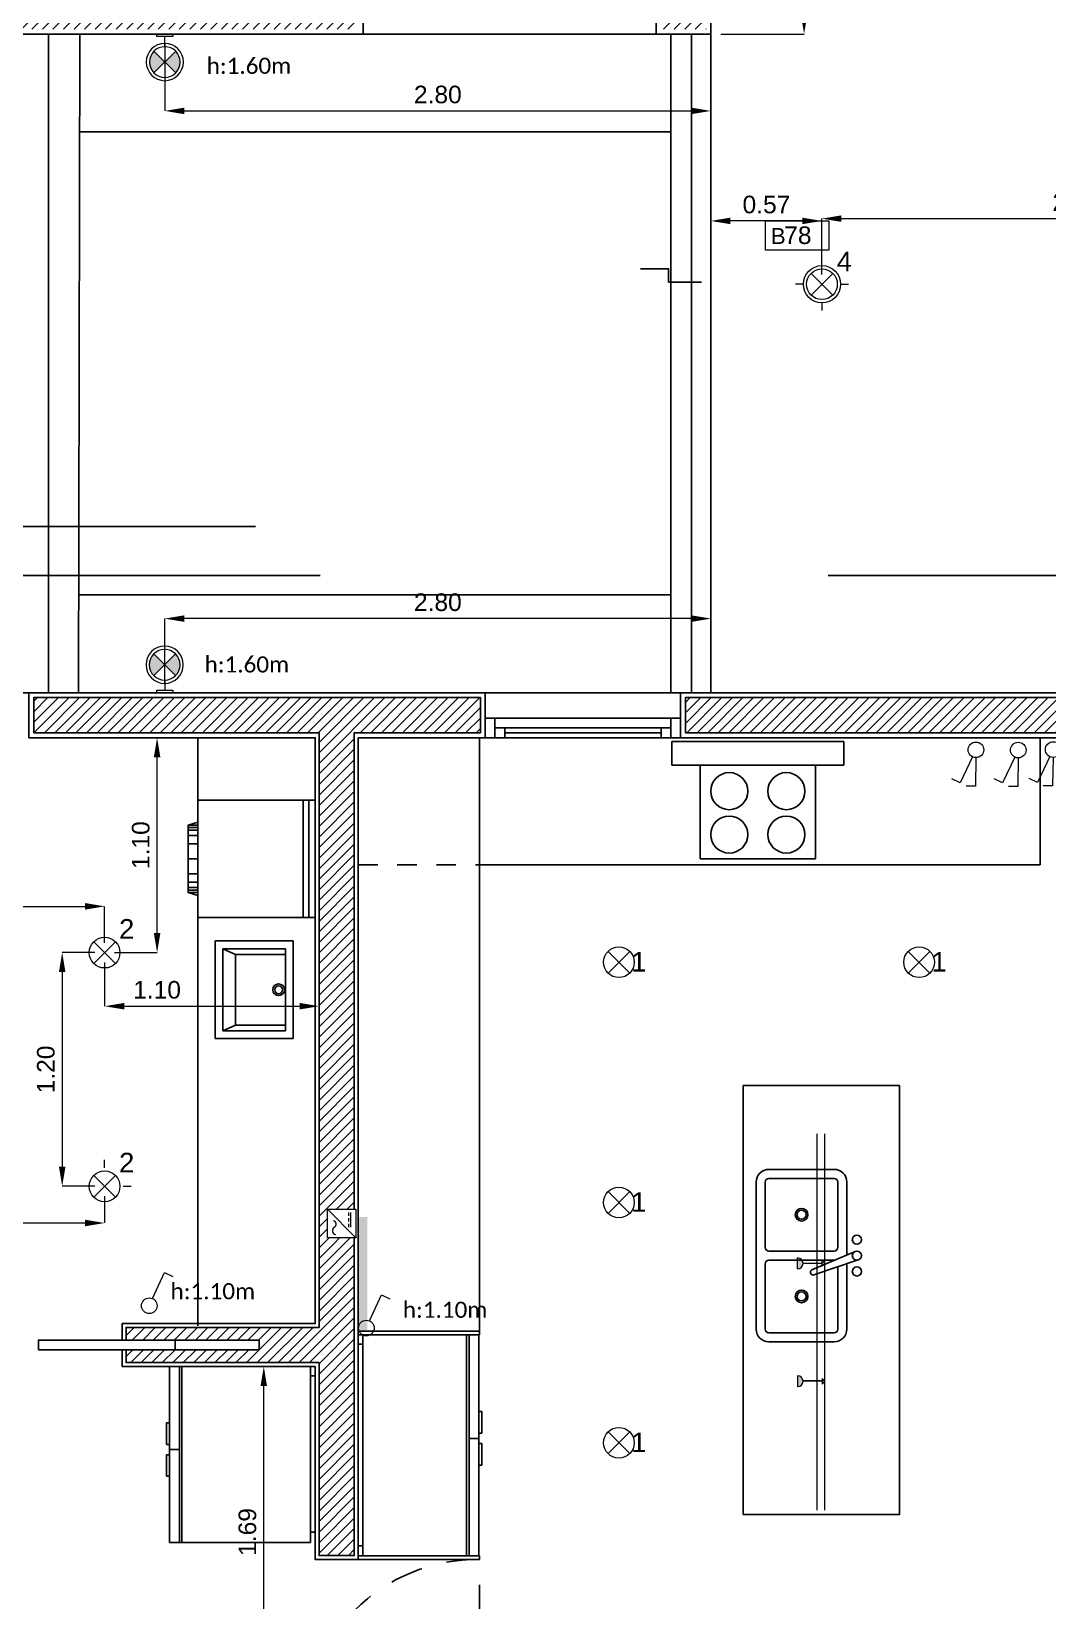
# Model space of a CAD drawing. Header units: millimetres. Extents: x 430 to 1353, y -204 to 152.
# Drawn here: x 434.15 to 439.35, y -53 to -44.97 of the extents above; entities that cross this region are included whole.
import ezdxf

# ---------------------------------------------------------------- set-up
doc = ezdxf.new("R2010")
doc.units = ezdxf.units.MM
doc.linetypes.add('DASHED', pattern=[0.3, 0.17, -0.13])
doc.linetypes.add('HIDDENX3', pattern=[0.15, 0.1, -0.05])
doc.layers.get('0').update_dxf_attribs({"color": 250})
doc.layers.get('Defpoints').update_dxf_attribs({"color": 252})
for name, color, linetype in [('A Eq. Fijo', 252, 'Continuous'), ('AN - Designacion Corte 1-50', 252, 'Continuous'), ('AR - Carpinteria', 252, 'Continuous'), ('AR - Equipamiento Fijo', 252, 'Continuous'), ('AR - Ht', 252, 'Continuous'), ('AR - Proyeccion', 252, 'DASHED'), ('AR - Vista 05', 252, 'Continuous'), ('AR - Vista 1', 252, 'Continuous'), ('AR - Vista 2', 252, 'Continuous'), ('AR - Vista 4', 252, 'Continuous'), ('AR_Vista 1', 252, 'Continuous'), ('ER-AA', 252, 'HIDDENX3')]:
    doc.layers.add(name, color=color, linetype=linetype)
for name, color, linetype, lineweight in [('ND-Apliques', 1, 'Continuous', 15), ('ND-Cotas', 252, 'Continuous', 9), ('ND-IUG-C6', 173, 'Continuous', 13), ('ND-Llaves', 92, 'Continuous', 9)]:
    doc.layers.add(name, color=color, linetype=linetype, lineweight=lineweight)
doc.styles.add('1', font='arial.ttf')
doc.styles.add('Cota General 1 50', font='arial.ttf')
doc.styles.add('IMPLANTACION', font='arial.ttf', dxfattribs={"height": 0.3})
doc.styles.get("Standard").update_dxf_attribs({"font": 'arial.ttf'})
doc.dimstyles.new('Copia de Cota General 1 50 ND', dxfattribs={"dimtxt": 0.09, "dimasz": 0.1, "dimexe": 0, "dimexo": 0.05, "dimgap": 0.0375, "dimtad": 1, "dimzin": 0, "dimdsep": 46, "dimtxsty": 'Cota General 1 50', "dimcen": 0.225, "dimdle": 0.1, "dimclrd": 256, "dimclre": 256, "dimclrt": 1, "dimadec": 0, "dimazin": 0, "dimtfac": 1, "dimtix": 1, "dimtmove": 2, "dimatfit": 3, "dimfxl": 1, "dimtolj": 1, "dimtzin": 0, "dimlwd": -1, "dimlwe": -1, "dimarcsym": 0})

# ---------------------------------------------------------------- blocks, each defined once
blk = doc.blocks.new('A$C128db5b9')
for p, q in [((0.03, 0.173), (0.173, 0.03)), ((0.03, 0.03), (0.173, 0.173))]:
    blk.add_line(p, q)
blk.add_circle((0.101, 0.101), 0.101)
blk = doc.blocks.new('Aplique_int_Caja 7x7')
for p, q in [((470.3502, 170.9389), (470.3502, 170.9787)), ((470.2549, 170.8437), (470.2152, 170.8437)), ((470.4454, 170.8436), (470.4852, 170.8436)), ((470.3501, 170.7484), (470.3501, 170.7086))]:
    blk.add_line(p, q)
at = {"xscale": 0.7777233477786837, "yscale": 0.7777233477786837, "zscale": 0.7777233477786837}
blk.add_blockref('A$C128db5b9', (470.2716, 170.765), dxfattribs=at)
blk = doc.blocks.new('Aplique_para _caja_emutida')
blk.add_blockref('Aplique_int_Caja 7x7', (28.7761, -2.2791))
at = {"insert": (499.2005, 168.7361), "char_height": 0.1, "attachment_point": 1, "style": 'IMPLANTACION'}
blk.add_mtext_dynamic_manual_height_columns('2', width=0.275475, gutter_width=1.5, heights=[0], dxfattribs=at)
blk = doc.blocks.new('Aplique para techo exterior')
for p, q in [((0, 0.0953), (0, 0.135)), ((-0.0953, 0), (-0.135, 0)), ((-0.0556, -0.0556), (0.0556, 0.0556)), ((-0.0556, 0.0556), (0.0556, -0.0556)), ((0.0953, 0), (0.135, -0.0001)), ((0, -0.0953), (-0.0001, -0.135))]:
    blk.add_line(p, q)
for radius in [0.0953, 0.0786]:
    blk.add_circle((0, 0), radius)
at = {"insert": (0.0757, 0.1665), "char_height": 0.1, "attachment_point": 1, "style": 'IMPLANTACION'}
blk.add_mtext_dynamic_manual_height_columns('4', width=0.072412, gutter_width=1.5, heights=[0], dxfattribs=at)
blk = doc.blocks.new('Aplique_ext_caja 7x7')
for p, q in [((-0.0556, 0.0556), (0.0556, -0.0556)), ((-0.0556, -0.0556), (0.0556, 0.0556))]:
    blk.add_line(p, q)
blk.add_circle((0, 0), 0.0786)
blk = doc.blocks.new('*U436')
blk.add_blockref('Aplique_ext_caja 7x7', (0, 0))
at = {"insert": (0.0634, 0.0523), "char_height": 0.1, "attachment_point": 1, "style": 'IMPLANTACION'}
blk.add_mtext_dynamic_manual_height_columns('1', width=0.080108, gutter_width=0.5582, heights=[0], dxfattribs=at)
blk = doc.blocks.new('*U437')
blk.add_blockref('Aplique_ext_caja 7x7', (0, 0))
at = {"insert": (0.0634, 0.0523), "char_height": 0.1, "attachment_point": 1, "style": 'IMPLANTACION'}
blk.add_mtext_dynamic_manual_height_columns('1', width=0.080108, gutter_width=0.5582, heights=[0], dxfattribs=at)
blk = doc.blocks.new('*U438')
blk.add_blockref('Aplique_ext_caja 7x7', (0, 0))
at = {"insert": (0.0634, 0.0523), "char_height": 0.1, "attachment_point": 1, "style": 'IMPLANTACION'}
blk.add_mtext_dynamic_manual_height_columns('1', width=0.080108, gutter_width=0.5582, heights=[0], dxfattribs=at)
blk = doc.blocks.new('*U420')
blk.add_blockref('Aplique_ext_caja 7x7', (0, 0))
at = {"insert": (0.0634, 0.0523), "char_height": 0.1, "attachment_point": 1, "style": 'IMPLANTACION'}
blk.add_mtext_dynamic_manual_height_columns('1', width=0.080108, gutter_width=0.5582, heights=[0], dxfattribs=at)
blk = doc.blocks.new('Llave_1_punto')
blk.add_lwpolyline([(0.0166, 0.1064), (0.0773, 0.2395), (0.1208, 0.2197)])
blk.add_circle((0, 0.07), 0.04)
blk = doc.blocks.new('Aplieque_Cielo-tierra')
h = blk.add_hatch(color=256)
h.dxf.hatch_style = 1
h.paths.add_polyline_path([(0.0004, 0.1432), (-0.0552, 0.1988, 0.293406), (-0.0733, 0.1157, 0.107717), (-0.0552, 0.0876)])
h.paths.add_polyline_path([(0.0741, 0.1706, 0.107717), (0.056, 0.1988), (0.0004, 0.1432), (0.056, 0.0876, 0.293406)])
for p, q in [((-0.0552, 0.1988), (0.056, 0.0876)), ((-0.0552, 0.0876), (0.056, 0.1988)), ((-0.0413, 0), (0.0413, 0)), ((-0.0003, 0.0645), (-0.0003, 0.0125))]:
    blk.add_line(p, q)
blk.add_lwpolyline([(-0.0413, 0), (0.041, 0), (0.041, 0.0125), (-0.0413, 0.0125)], close=True)
for radius in [0.0953, 0.0786]:
    blk.add_circle((0.0004, 0.1432), radius)
blk = doc.blocks.new('Fuente')
blk.add_wipeout([(0, 0.201), (0.201, 0.201), (0.201, 0), (0, 0)])
at = {"lineweight": 9}
for p, q in [((0, 0), (0.201, 0.201)), ((0.076, 0.049), (0.099, 0.049)), ((0.076, 0.035), (0.179, 0.035)), ((0.116, 0.049), (0.139, 0.049)), ((0.155, 0.049), (0.179, 0.049))]:
    blk.add_line(p, q, dxfattribs=at)
blk.add_lwpolyline([(0, 0.201), (0.201, 0.201), (0.201, 0), (0, 0)], close=True, dxfattribs=at)
blk.add_lwpolyline([(0.123, 0.161, -0.62928), (0.073, 0.153, 0.691702), (0.023, 0.144)], format="xyb", dxfattribs=at)
blk = doc.blocks.new('N_Boca')
at = {"ltscale": 0.5}
blk.add_wipeout([(0, 0.15), (0.324, 0.15), (0.324, 0), (0, 0)], dxfattribs=at)
blk.add_lwpolyline([(0, 0.15), (0.324, 0.15), (0.324, 0), (0, 0)], close=True, dxfattribs=at)
at = {"ltscale": 0.5, "insert": (0.0277, 0.1135), "char_height": 0.0816, "attachment_point": 1, "style": '1'}
blk.add_mtext_dynamic_manual_height_columns('B', width=0.06653, gutter_width=2.041, heights=[0], dxfattribs=at)
at = {"ltscale": 0.5, "style": '1'}
blk.add_attdef('BOCA', (0.0961, 0.0319), '', height=0.09, dxfattribs=at)
blk = doc.blocks.new('Tarja-p07')
for p, q in [((0.405, 0.63), (-0.405, 0.63)), ((-0.475, 0.56), (-0.475, 0.2)), ((0.475, 0.2), (0.475, 0.56)), ((-0.1063, 0.3118), (-0.0237, 0.067)), ((-0.0789, 0.3223), (0.023, 0.0849)), ((-0.405, 0.13), (-0.0449, 0.13)), ((0.0036, 0.13), (0.405, 0.13))]:
    blk.add_line(p, q)
for points in [[(-0.0252, 0.1972, 0.035735), (-0.025, 0.2), (-0.025, 0.56, 0.414214), (-0.045, 0.58), (-0.405, 0.58, 0.414214), (-0.425, 0.56)], [(-0.425, 0.56), (-0.425, 0.2, 0.414214), (-0.405, 0.18), (-0.0618, 0.18, 0.414214)]]:
    blk.add_lwpolyline(points, format="xyb")
blk.add_lwpolyline([(0.025, 0.56), (0.025, 0.2, 0.414214), (0.045, 0.18), (0.405, 0.18, 0.414214), (0.425, 0.2), (0.425, 0.56, 0.414214), (0.405, 0.58), (0.045, 0.58, 0.414214)], format="xyb", close=True)
for centre, radius in [((-0.225, 0.38), 0.035), ((-0.225, 0.38), 0.025), ((0.225, 0.38), 0.035), ((0.225, 0.38), 0.025), ((-0.0875, 0.075), 0.025), ((0, 0.075), 0.025), ((0.0875, 0.075), 0.025)]:
    blk.add_circle(centre, radius)
for centre, radius, start, end in [((-0.405, 0.56), 0.07, 90, 180), ((0.405, 0.56), 0.07, 360, 90), ((-0.0924, 0.3165), 0.0147, 23.22102, 198.6421), ((-0.405, 0.2), 0.07, 180, 270), ((-0.405, 0.2), 0.02, 180, 270), ((-0.405, 0.2), 0.02, 180, 270), ((0.405, 0.2), 0.07, 270, 360)]:
    blk.add_arc(centre, radius, start, end)
blk = doc.blocks.new('lavarropas')
for p, q in [((0.4413, 1.1183), (0.4413, 0.5183)), ((1.0413, 1.1183), (0.4413, 1.1183)), ((0.4413, 1.0848), (1.0413, 1.0848)), ((0.4413, 1.0559), (1.0413, 1.0559)), ((1.0413, 1.1183), (1.0413, 0.5183)), ((0.4413, 0.5183), (1.0413, 0.5183)), ((0.5691, 0.4674), (0.5691, 0.5183)), ((0.5814, 0.4674), (0.5814, 0.5183)), ((0.595, 0.4674), (0.595, 0.5183)), ((0.6222, 0.4674), (0.6222, 0.5183)), ((0.6654, 0.4674), (0.6654, 0.5183)), ((0.7413, 0.4674), (0.7413, 0.5183)), ((0.8173, 0.4674), (0.8173, 0.5183)), ((0.8605, 0.4674), (0.8605, 0.5183)), ((0.8876, 0.4674), (0.8876, 0.5183)), ((0.9012, 0.4674), (0.9012, 0.5183)), ((0.9136, 0.4674), (0.9136, 0.5183))]:
    blk.add_line(p, q)
blk.add_lwpolyline([(0.5535, 0.5183), (0.9292, 0.5183), (0.9136, 0.4674), (0.5691, 0.4674)], close=True)
blk = doc.blocks.new('SAPLS521')
for p, q in [((-0.25, 0), (0.25, 0)), ((-0.25, -0.4), (-0.25, 0)), ((0.25, 0), (0.25, -0.4)), ((-0.21, -0.04), (0.21, -0.04)), ((-0.21, -0.36), (-0.21, -0.04)), ((-0.1805, -0.2953), (-0.1805, -0.04)), ((0.1805, -0.04), (0.1805, -0.2953)), ((0.21, -0.04), (0.21, -0.36)), ((-0.21, -0.36), (-0.1805, -0.2953)), ((0.1805, -0.2953), (-0.1805, -0.2953)), ((0.21, -0.36), (0.1805, -0.2953)), ((0.25, -0.4), (-0.25, -0.4)), ((0.21, -0.36), (-0.21, -0.36))]:
    blk.add_line(p, q)
for radius in [0.03, 0.02]:
    blk.add_circle((0, -0.0751), radius)
blk = doc.blocks.new('HELADERA')
for p, q in [((-0.85, 0.7458), (-0.85, 0.6953)), ((-0.85, 0.7458), (0.05, 0.7458)), ((-0.85, 0.7458), (-0.85, 0.0238)), ((-0.5616, 0.7458), (-0.5616, 0.7605)), ((-0.5616, 0.7605), (-0.4513, 0.7605)), ((-0.4513, 0.7605), (-0.4513, 0.7458)), ((-0.425, 0.7458), (-0.425, 0.6953)), ((-0.3986, 0.7458), (-0.3986, 0.7605)), ((-0.3986, 0.7605), (-0.2883, 0.7605)), ((-0.2883, 0.7605), (-0.2883, 0.7458)), ((0.05, 0.7458), (0.05, 0.0238)), ((-0.85, 0.6953), (0.05, 0.6953)), ((-0.85, 0.6819), (0.05, 0.6819)), ((-0.85, 0.0238), (0.05, 0.0238)), ((-0.8022, 0.0238), (-0.8022, 0)), ((-0.002, 0), (-0.8022, 0)), ((-0.002, 0.0238), (-0.002, 0))]:
    blk.add_line(p, q)
blk = doc.blocks.new('heladera2')
for p, q in [((0.0238, 0.5279), (0.0238, -0.6041)), ((0.6168, 0.5279), (0.0238, 0.5279)), ((0.5542, 0.5279), (0.5542, -0.6041)), ((0.5676, 0.5279), (0.5676, -0.6041)), ((0.618, 0.5279), (0.5676, 0.5279)), ((0.618, 0.5279), (0.618, -0.6041)), ((0, -0.5521), (0, 0.4801)), ((0.0238, 0.4801), (0, 0.4801)), ((0.618, 0.1344), (0.6328, 0.1344)), ((0.6328, 0.1344), (0.6328, 0.0242)), ((0.6328, 0.0242), (0.618, 0.0242)), ((0.618, -0.0021), (0.5676, -0.0021)), ((0.618, -0.0285), (0.6328, -0.0285)), ((0.6328, -0.0285), (0.6328, -0.1388)), ((0.6328, -0.1388), (0.618, -0.1388)), ((0.0238, -0.5521), (0, -0.5521)), ((0.6168, -0.6041), (0.0238, -0.6041))]:
    blk.add_line(p, q)
blk = doc.blocks.new('*U496')
at = {"color": 8}
blk.add_line((0.9, 0.025), (0.1, 0.025), dxfattribs=at)
at = {"layer": 'AR - Carpinteria'}
for p, q in [((0.05, 0.1), (0.95, 0.1)), ((0.05, 0), (0.95, 0)), ((0.1, 0.05), (0.9, 0.05))]:
    blk.add_line(p, q, dxfattribs=at)
for points in [[(0, 0), (0.05, 0), (0.05, 0.1), (0, 0.1)], [(0.95, 0), (1, 0), (1, 0.1), (0.95, 0.1)], [(0.05, 0), (0.1, 0), (0.1, 0.05), (0.05, 0.05)], [(0.95, 0), (0.9, 0), (0.9, 0.05), (0.95, 0.05)]]:
    blk.add_lwpolyline(points, close=True, dxfattribs=at)
blk = doc.blocks.new('PLANTA BAJA')
at = {"layer": 'AR - Ht', "true_color": 0x383838, "transparency": 33554610}
h = blk.add_hatch(dxfattribs=at)
h.set_pattern_fill('ANSI31', color=250, scale=0.012)
h.set_pattern_definition([(45, (-605.2518, -51.777135), (-0.0269407684, 0.0269407684), [])])
h.paths.add_polyline_path([(23.605, 24.735), (23.425, 24.735), (23.425, 24.69), (22.52, 24.69), (22.52, 24.6304), (22.7591, 24.6304), (22.7591, 24.5804), (22.52, 24.5804), (22.52, 24.52), (23.425, 24.52), (23.425, 24.45), (23.605, 24.45)])
h.paths.add_polyline_path([(18.205, 30.805), (18.025, 30.805), (18.025, 30.625), (18.205, 30.625)])
h.paths.add_polyline_path([(0.205, 16.225), (1.215, 16.225), (1.215, 16.405), (0.025, 16.405), (0.025, 10.52), (0.205, 10.52), (0.205, 11.8904), (0.205, 13.0025), (1.1975, 13.0025), (1.1975, 13.0679), (0.5175, 13.0679), (0.5175, 13.1179), (1.1975, 13.1179), (1.1975, 13.1825), (0.205, 13.1825), (0.205, 14.9569), (0.82, 14.9569), (0.82, 15.0769), (0.205, 15.0769)])
h.paths.add_polyline_path([(4.45, 16.405), (2.165, 16.405), (2.165, 16.225), (3.625, 16.225), (3.625, 13.1825), (2.6375, 13.1825), (2.6375, 13.1179), (3.3175, 13.1179), (3.3175, 13.0679), (2.6375, 13.0679), (2.6375, 13.0025), (3.625, 13.0025), (3.625, 12.015), (3.805, 12.015), (3.805, 16.225), (4.45, 16.225)])
h.paths.add_polyline_path([(7.455, 16.405), (5.5, 16.405), (5.5, 16.225), (7.455, 16.225)])
h.paths.add_polyline_path([(7.34, 11.005), (3.805, 11.005), (3.805, 11.075), (3.625, 11.075), (3.625, 10.825), (4.155, 10.825), (4.155, 8.47), (3.625, 8.47), (3.625, 8.35), (4.275, 8.35), (4.275, 10.825), (7.22, 10.825), (7.22, 7.405), (7.225, 7.405), (7.225, 0.025), (7.405, 0.025), (7.405, 7.225), (7.475, 7.225), (7.475, 7.405), (7.34, 7.405)])
h.paths.add_polyline_path([(3.805, 7.405), (2.615, 7.405), (2.615, 7.8154), (2.495, 7.8154), (2.495, 7.405), (0.205, 7.405), (0.205, 7.96), (0.025, 7.96), (0.025, 0.025), (0.205, 0.025), (0.205, 7.225), (3.805, 7.225)])
h.paths.add_polyline_path([(11.69, 7.405), (9.89, 7.405), (9.725, 7.405), (9.725, 7.225), (11.69, 7.225)])
h.paths.add_polyline_path([(14.62, 11.005), (10.81, 11.005), (10.81, 10.825), (14.62, 10.825)])
h.paths.add_polyline_path([(18.225, 11.005), (15.875, 11.005), (15.875, 10.825), (18.055, 10.825), (18.055, 9.505), (17.475, 9.505), (17.475, 9.175), (17.215, 9.175), (17.215, 9.055), (18.055, 9.055), (18.055, 7.405), (17.47, 7.405), (17.47, 7.225), (18.035, 7.225), (18.195, 7.225), (18.22, 7.225), (18.22, 7.405), (18.175, 7.405), (18.175, 10.825), (18.225, 10.825)])
h.paths.add_polyline_path([(18.055, 9.425), (18.055, 9.175), (17.555, 9.175), (17.555, 9.425)], flags=16)
h.paths.add_polyline_path([(16.42, 7.405), (16.375, 7.405), (16.375, 9.95), (16.255, 9.95), (16.255, 7.405), (13.74, 7.405), (13.74, 7.225), (14.29, 7.225), (14.29, 5.415), (14.74, 5.415), (14.74, 7.225), (16.395, 7.225), (16.42, 7.2251)])
h.paths.add_polyline_path([(23.605, 16.405), (21.57, 16.405), (21.57, 16.225), (23.425, 16.225), (23.425, 11.685), (19.375, 11.685), (19.375, 12.365), (19.255, 12.365), (19.17, 12.365), (19.17, 12.245), (19.255, 12.245), (19.255, 11.005), (19.165, 11.005), (19.165, 10.825), (19.375, 10.825), (19.375, 11.565), (23.425, 11.565), (23.425, 7.405), (21.57, 7.405), (21.57, 7.225), (23.605, 7.225)])
h.paths.add_polyline_path([(18.22, 16.405), (17.91, 16.405), (17.91, 16.225), (18.055, 16.225), (18.055, 12.25), (18.22, 12.25), (18.22, 12.36), (18.175, 12.36), (18.175, 16.225), (18.22, 16.225)])
h.paths.add_polyline_path([(21.77, 23.57), (20.7625, 23.57), (20.7625, 23.535), (21.3625, 23.535), (21.3625, 23.435), (20.7625, 23.435), (20.7625, 23.4), (21.66, 23.4), (21.66, 23.165), (21.77, 23.165)])
h.paths.add_polyline_path([(18.9175, 23.535), (19.5125, 23.535), (19.5125, 23.57), (18.215, 23.57), (18.215, 23.615), (18.025, 23.615), (18.025, 19.825), (18.23, 19.825), (18.255, 19.825), (18.255, 20.005), (18.205, 20.005), (18.205, 23.4), (19.5125, 23.4), (19.5125, 23.435), (18.9175, 23.435)])
h.paths.add_polyline_path([(23.605, 30.805), (23.355, 30.805), (23.355, 30.625), (23.425, 30.625), (23.425, 26.15), (21.66, 26.15), (21.66, 24.52), (21.77, 24.52), (21.77, 26.04), (23.425, 26.04), (23.425, 25.785), (23.605, 25.785)])
h.paths.add_polyline_path([(3.825, 20.005), (2.3749, 20.005), (2.3749, 20.055), (2.265, 20.055), (2.265, 20.005), (0.205, 20.005), (0.205, 20.055), (0.025, 20.055), (0.025, 19.825), (3.825, 19.825)])
h.paths.add_polyline_path([(5.605, 23.61), (5.425, 23.61), (5.425, 20.005), (5.375, 20.005), (5.375, 19.825), (5.4, 19.825), (5.605, 19.825)])
h.paths.add_polyline_path([(5.605, 30.805), (5.425, 30.805), (5.425, 30.625), (5.605, 30.625)])
h.paths.add_polyline_path([(0.21, 21.41), (0.21, 21.66), (0.36, 21.66), (0.36, 21.41)], flags=16)
h.paths.add_polyline_path([(0.435, 21.66), (2.2649, 21.66), (2.2649, 20.905), (2.3749, 20.905), (2.3749, 21.66), (4.055, 21.66), (4.055, 20.96), (4.165, 20.96), (4.165, 21.635), (4.165, 22.685), (4.015, 22.685), (4.015, 21.77), (1.965, 21.77), (1.965, 22.685), (1.815, 22.685), (1.815, 21.77), (0.42, 21.77), (0.205, 21.77), (0.205, 30.625), (0.275, 30.625), (0.275, 30.805), (0.23, 30.805), (0.025, 30.805), (0.025, 21.085), (0.205, 21.085), (0.205, 21.335), (0.435, 21.335)])
h.paths.add_polyline_path([(1.995, 8.7404), (1.995, 9.055), (2.445, 9.055), (2.445, 8.7404)], flags=16)
h.paths.add_polyline_path([(2.615, 9.035), (2.615, 9.175), (0.205, 9.175), (0.205, 9.47), (0.025, 9.47), (0.025, 9.035), (0.025, 9.01), (0.205, 9.01), (0.205, 9.055), (1.915, 9.055), (1.915, 8.6604), (2.615, 8.6604)])
h.paths.add_polyline_path([(23.425, 21.935), (23.17, 21.935), (23.17, 22.09), (23.425, 22.09)], flags=16)
h.paths.add_polyline_path([(23.605, 23.4), (23.425, 23.4), (23.425, 23.335), (22.62, 23.335), (22.62, 23.2754), (22.8591, 23.2754), (22.8591, 23.2254), (22.62, 23.2254), (22.62, 23.165), (23.425, 23.165), (23.425, 22.165), (23.095, 22.165), (23.095, 21.935), (21.795, 21.935), (21.66, 21.935), (21.66, 21.865), (21.795, 21.865), (23.425, 21.865), (23.425, 20.005), (21.77, 20.005), (21.77, 21.115), (21.66, 21.115), (21.66, 20.005), (21.605, 20.005), (21.605, 19.825), (21.64, 19.825), (23.605, 19.825)])
at = {"layer": 'AN - Designacion Corte 1-50'}
blk.add_lwpolyline([(5.5811, 18.531), (5.413, 18.531), (5.413, 18.599), (5.2702, 18.599)], dxfattribs=at)
at = {"layer": 'AR - Carpinteria'}
blk.add_line((3.85, 19.8), (5.35, 19.8), dxfattribs=at)
blk.add_lwpolyline([(2.1889, 13.0679), (2.8889, 13.0679), (2.8889, 13.1179), (2.1889, 13.1179)], close=True, dxfattribs=at)
at = {"layer": 'AR - Equipamiento Fijo'}
for p, q in [((3.005, 13.19), (3.005, 16.2)), ((4.445, 13.163), (4.445, 16.2)), ((7.315, 15.55), (7.315, 16.2)), ((5.575, 15.58), (5.575, 16.06)), ((5.575, 16.06), (6.165, 16.06)), ((6.165, 15.58), (6.165, 16.06)), ((5.575, 15.58), (6.165, 15.58)), ((4.445, 15.55), (7.315, 15.55))]:
    blk.add_line(p, q, dxfattribs=at)
blk.add_lwpolyline([(5.795, 12.225), (6.595, 12.225), (6.595, 14.42), (5.795, 14.42)], close=True, dxfattribs=at)
at = {"layer": 'AR - Proyeccion', "color": 8}
blk.add_line((4.445, 11.095), (4.445, 12.013), dxfattribs=at)
at = {"layer": 'AR - Proyeccion', "ltscale": 20}
blk.add_lwpolyline([(0, 6.49), (-0.0998, 6.49), (-0.1002, 17.28), (5.425, 17.28), (5.425, 19.8)], dxfattribs=at)
blk.add_lwpolyline([(0.23, 17.03), (23.4, 17.03), (23.4, 16.43), (0.23, 16.43)], close=True, dxfattribs=at)
at = {"layer": 'AR - Proyeccion', "color": 8}
blk.add_arc((4.436, 11.104), 0.8911, 89.34645, 180.57872, dxfattribs=at)
at = {"layer": 'AR - Vista 05'}
for p, q in [((3.825, 13.163), (4.445, 13.163)), ((3.825, 13.145), (4.4438, 13.145)), ((4.445, 13.163), (4.445, 13.145)), ((3.605, 12.9825), (3.605, 11.995)), ((3.825, 12.013), (4.445, 12.013)), ((3.825, 11.995), (4.4438, 11.995)), ((4.445, 12.013), (4.445, 11.995))]:
    blk.add_line(p, q, dxfattribs=at)
for points in [[(5.4, 19.8), (5.63, 19.8), (5.63, 23.635), (5.4, 23.635), (5.4, 20.03), (5.35, 20.03), (5.35, 19.8)], [(7.48, 16.2), (7.48, 16.43), (5.475, 16.43), (5.475, 16.2)], [(5.43, 16.06), (6.31, 16.06), (6.31, 16.18), (5.43, 16.18)]]:
    blk.add_lwpolyline(points, close=True, dxfattribs=at)
for points in [[(0, 20.08), (0, 19.8), (3.85, 19.8), (3.85, 20.03), (2.3999, 20.03), (2.3999, 20.08), (2.2399, 20.08), (2.24, 20.03), (0.23, 20.03), (0.23, 20.08)], [(2.6175, 13.0679), (2.6175, 12.9825), (3.605, 12.9825), (3.605, 11.995), (3.825, 11.995), (3.825, 16.2), (4.475, 16.2), (4.475, 16.43), (2.14, 16.43), (2.14, 16.2), (3.605, 16.2), (3.605, 13.2025), (2.6175, 13.2025), (2.6175, 13.1179)]]:
    blk.add_lwpolyline(points, dxfattribs=at)
for centre in [(5.7238, 15.9264), (6.0162, 15.9264), (5.7238, 15.7042), (6.0162, 15.7042)]:
    blk.add_circle(centre, 0.0949, dxfattribs=at)
at = {"layer": 'AR - Vista 1'}
blk.add_line((4.475, 16.43), (5.475, 16.43), dxfattribs=at)
at = {"layer": 'AR - Vista 2'}
for points in [[(2.24, 19.8), (2.24, 16.43)], [(2.4, 19.8), (2.3928, 16.43)], [(5.425, 19.8), (5.425, 16.43)], [(5.53, 19.8), (5.53, 16.43)], [(5.63, 19.8), (5.63, 16.43)], [(5.63, 19.8), (5.63, 16.43)]]:
    blk.add_lwpolyline(points, dxfattribs=at)
at = {"layer": 'AR - Vista 4'}
for points in [[(2.6375, 13.0679), (2.6375, 13.0025), (3.625, 13.0025), (3.625, 12.015), (3.805, 12.015), (3.805, 16.225), (4.45, 16.225), (4.45, 16.405), (2.165, 16.405), (2.165, 16.225), (3.625, 16.225), (3.625, 13.1825), (2.6375, 13.1825), (2.6375, 13.1179)], [(2.6375, 13.1179), (3.3175, 13.1179), (3.3175, 13.0679), (2.6375, 13.0679)]]:
    blk.add_lwpolyline(points, dxfattribs=at)
blk.add_lwpolyline([(7.455, 16.225), (7.455, 16.405), (5.5, 16.405), (5.5, 16.225)], close=True, dxfattribs=at)
at = {"layer": 'AR_Vista 1'}
for points in [[(2.4, 19.3), (5.4226, 19.3)], [(2.4, 16.93), (5.425, 16.93)]]:
    blk.add_lwpolyline(points, dxfattribs=at)
at = {"layer": 'A Eq. Fijo', "ltscale": 0.5, "rotation": 270}
blk.add_blockref('SAPLS521', (3.493, 14.91), dxfattribs=at)
at = {"layer": 'AR - Carpinteria'}
blk.add_blockref('*U496', (4.475, 16.2), dxfattribs=at)
at = {"layer": 'AR - Equipamiento Fijo', "ltscale": 0.5, "xscale": -1, "rotation": 270}
blk.add_blockref('lavarropas', (2.4867, 14.8387), dxfattribs=at)
at = {"layer": 'AR - Equipamiento Fijo', "xscale": 0.9286074381064684, "yscale": 0.9286074381064684, "zscale": 0.9286074381064684, "rotation": 90}
blk.add_blockref('Tarja-p07', (6.4465, 13.55), dxfattribs=at)
at = {"layer": 'AR - Equipamiento Fijo', "xscale": -1.000000000000011, "rotation": 90}
blk.add_blockref('HELADERA', (3.605, 12.1325), dxfattribs=at)
at = {"layer": 'AR - Vista 05'}
blk.add_blockref('heladera2', (3.825, 12.6171), dxfattribs=at)
blk = doc.blocks.new('*D624')
at = {"layer": 'Defpoints', "color": 0, "transparency": 16777216}
for p in [(437.6429, -44.037), (438.0998, -44.037), (437.6229, -44.988)]:
    blk.add_point(p, dxfattribs=at)
at = {"layer": 'ND-Cotas', "transparency": 16777216}
for p, q in [((437.6929, -44.037), (438.0998, -44.037)), ((438.0998, -44.888), (438.0998, -44.137)), ((437.6729, -44.988), (438.0998, -44.988))]:
    blk.add_line(p, q, dxfattribs=at)
for points in [[(438.0832, -44.137), (438.1165, -44.137), (438.0998, -44.037)], [(438.0832, -44.888), (438.1165, -44.888), (438.0998, -44.988)]]:
    blk.add_solid(points, dxfattribs=at)
at = {"layer": 'ND-Cotas', "color": 1, "transparency": 16777216, "insert": (438.0164, -44.5125), "char_height": 0.09, "attachment_point": 5, "rotation": 90, "style": 'Cota General 1 50'}
blk.add_mtext('\\A1;0.95', dxfattribs=at)
blk = doc.blocks.new('*D667')
at = {"layer": 'Defpoints', "color": 0, "transparency": 16777216}
for p in [(440.7943, -45.9324), (438.1911, -46.268), (440.7943, -46.2679)]:
    blk.add_point(p, dxfattribs=at)
at = {"layer": 'ND-Cotas', "transparency": 16777216}
for p, q in [((438.1911, -46.218), (438.1911, -45.9324)), ((438.2911, -45.9324), (440.6943, -45.9324)), ((440.7943, -46.2179), (440.7943, -45.9324))]:
    blk.add_line(p, q, dxfattribs=at)
for points in [[(438.2911, -45.9157), (438.2911, -45.949), (438.1911, -45.9324)], [(440.6943, -45.9157), (440.6943, -45.949), (440.7943, -45.9324)]]:
    blk.add_solid(points, dxfattribs=at)
at = {"layer": 'ND-Cotas', "color": 1, "transparency": 16777216, "insert": (439.4927, -45.8489), "char_height": 0.09, "attachment_point": 5, "style": 'Cota General 1 50'}
blk.add_mtext('\\A1;2.60', dxfattribs=at)
blk = doc.blocks.new('*D681')
at = {"layer": 'Defpoints', "color": 0, "transparency": 16777216}
for p in [(437.6229, -45.9441), (438.1911, -46.268), (437.6229, -46.673)]:
    blk.add_point(p, dxfattribs=at)
at = {"layer": 'ND-Cotas', "transparency": 16777216}
for p, q in [((437.6229, -46.623), (437.6229, -45.9441)), ((438.0911, -45.9441), (437.7229, -45.9441)), ((438.1911, -46.218), (438.1911, -45.9441))]:
    blk.add_line(p, q, dxfattribs=at)
for points in [[(437.7229, -45.9274), (437.7229, -45.9607), (437.6229, -45.9441)], [(438.0911, -45.9274), (438.0911, -45.9607), (438.1911, -45.9441)]]:
    blk.add_solid(points, dxfattribs=at)
at = {"layer": 'ND-Cotas', "color": 1, "transparency": 16777216, "insert": (437.907, -45.8606), "char_height": 0.09, "attachment_point": 5, "style": 'Cota General 1 50'}
blk.add_mtext('\\A1;0.57', dxfattribs=at)
blk = doc.blocks.new('Llave_2_puntos')
for points in [[(0, 0.11), (0, 0.2563), (0.0478, 0.2563)], [(0.0166, 0.1064), (0.0773, 0.2395), (0.1208, 0.2197)]]:
    blk.add_lwpolyline(points)
blk.add_circle((0, 0.07), 0.04)
blk = doc.blocks.new('*D690')
at = {"layer": 'Defpoints', "color": 0, "transparency": 16777216}
for p in [(434.8279, -44.988), (437.6229, -44.988), (437.6229, -45.3812)]:
    blk.add_point(p, dxfattribs=at)
at = {"layer": 'ND-Cotas', "transparency": 16777216}
for p, q in [((434.8279, -45.038), (434.8279, -45.3812)), ((437.6229, -45.038), (437.6229, -45.3812)), ((434.9279, -45.3812), (437.5229, -45.3812))]:
    blk.add_line(p, q, dxfattribs=at)
for points in [[(434.9279, -45.3645), (434.9279, -45.3978), (434.8279, -45.3812)], [(437.5229, -45.3645), (437.5229, -45.3978), (437.6229, -45.3812)]]:
    blk.add_solid(points, dxfattribs=at)
at = {"layer": 'ND-Cotas', "color": 1, "transparency": 16777216, "insert": (436.2254, -45.2977), "char_height": 0.09, "attachment_point": 5, "style": 'Cota General 1 50'}
blk.add_mtext('\\A1;2.80', dxfattribs=at)
blk = doc.blocks.new('*D691')
at = {"layer": 'Defpoints', "color": 0, "transparency": 16777216}
for p in [(434.8279, -47.9789), (434.8279, -48.3582), (437.6229, -48.358)]:
    blk.add_point(p, dxfattribs=at)
at = {"layer": 'ND-Cotas', "transparency": 16777216}
for p, q in [((434.8279, -48.3082), (434.8279, -47.9789)), ((437.5229, -47.9789), (434.9279, -47.9789)), ((437.6229, -48.308), (437.6229, -47.9789))]:
    blk.add_line(p, q, dxfattribs=at)
for points in [[(434.9279, -47.9622), (434.9279, -47.9956), (434.8279, -47.9789)], [(437.5229, -47.9622), (437.5229, -47.9956), (437.6229, -47.9789)]]:
    blk.add_solid(points, dxfattribs=at)
at = {"layer": 'ND-Cotas', "color": 1, "transparency": 16777216, "insert": (436.2254, -47.8955), "char_height": 0.09, "attachment_point": 5, "style": 'Cota General 1 50'}
blk.add_mtext('\\A1;2.80', dxfattribs=at)
blk = doc.blocks.new('*D697')
at = {"layer": 'Defpoints', "color": 0, "transparency": 16777216}
for p in [(434.5203, -49.451), (433.3242, -49.6944), (434.5203, -49.6878)]:
    blk.add_point(p, dxfattribs=at)
at = {"layer": 'ND-Cotas', "transparency": 16777216}
for p, q in [((433.3242, -49.6444), (433.3242, -49.451)), ((433.4242, -49.451), (434.4203, -49.451)), ((434.5203, -49.6378), (434.5203, -49.451))]:
    blk.add_line(p, q, dxfattribs=at)
for points in [[(433.4242, -49.4343), (433.4242, -49.4677), (433.3242, -49.451)], [(434.4203, -49.4343), (434.4203, -49.4677), (434.5203, -49.451)]]:
    blk.add_solid(points, dxfattribs=at)
at = {"layer": 'ND-Cotas', "color": 1, "transparency": 16777216, "insert": (433.9222, -49.3675), "char_height": 0.09, "attachment_point": 5, "style": 'Cota General 1 50'}
blk.add_mtext('\\A1;1.20', dxfattribs=at)
blk = doc.blocks.new('*D698')
at = {"layer": 'Defpoints', "color": 0, "transparency": 16777216}
for p in [(434.5203, -49.6878), (434.3031, -50.8834), (434.5203, -50.8834)]:
    blk.add_point(p, dxfattribs=at)
at = {"layer": 'ND-Cotas', "transparency": 16777216}
for p, q in [((434.4703, -49.6878), (434.3031, -49.6878)), ((434.3031, -49.7878), (434.3031, -50.7834)), ((434.4703, -50.8834), (434.3031, -50.8834))]:
    blk.add_line(p, q, dxfattribs=at)
for points in [[(434.2864, -49.7878), (434.3198, -49.7878), (434.3031, -49.6878)], [(434.2864, -50.7834), (434.3198, -50.7834), (434.3031, -50.8834)]]:
    blk.add_solid(points, dxfattribs=at)
at = {"layer": 'ND-Cotas', "color": 1, "transparency": 16777216, "insert": (434.2197, -50.2856), "char_height": 0.09, "attachment_point": 5, "rotation": 90, "style": 'Cota General 1 50'}
blk.add_mtext('\\A1;1.20', dxfattribs=at)
blk = doc.blocks.new('*D700')
at = {"layer": 'Defpoints', "color": 0, "transparency": 16777216}
for p in [(433.3242, -50.89), (434.5203, -50.8834), (434.5203, -51.0712)]:
    blk.add_point(p, dxfattribs=at)
at = {"layer": 'ND-Cotas', "transparency": 16777216}
for p, q in [((433.3242, -50.94), (433.3242, -51.0712)), ((434.5203, -50.9334), (434.5203, -51.0712)), ((433.4242, -51.0712), (434.4203, -51.0712))]:
    blk.add_line(p, q, dxfattribs=at)
for points in [[(433.4242, -51.0545), (433.4242, -51.0878), (433.3242, -51.0712)], [(434.4203, -51.0545), (434.4203, -51.0878), (434.5203, -51.0712)]]:
    blk.add_solid(points, dxfattribs=at)
at = {"layer": 'ND-Cotas', "color": 1, "transparency": 16777216, "insert": (433.9222, -50.9877), "char_height": 0.09, "attachment_point": 5, "style": 'Cota General 1 50'}
blk.add_mtext('\\A1;1.20', dxfattribs=at)
blk = doc.blocks.new('*D701')
at = {"layer": 'Defpoints', "color": 0, "transparency": 16777216}
for p in [(434.5203, -49.6878), (435.6179, -49.962), (435.6179, -50.0842)]:
    blk.add_point(p, dxfattribs=at)
at = {"layer": 'ND-Cotas', "transparency": 16777216}
for p, q in [((434.5203, -49.7378), (434.5203, -49.962)), ((434.6203, -49.962), (435.5179, -49.962)), ((435.6179, -50.0342), (435.6179, -49.962))]:
    blk.add_line(p, q, dxfattribs=at)
for points in [[(434.6203, -49.9453), (434.6203, -49.9786), (434.5203, -49.962)], [(435.5179, -49.9453), (435.5179, -49.9786), (435.6179, -49.962)]]:
    blk.add_solid(points, dxfattribs=at)
at = {"layer": 'ND-Cotas', "color": 1, "transparency": 16777216, "insert": (434.7886, -49.8785), "char_height": 0.09, "attachment_point": 5, "style": 'Cota General 1 50'}
blk.add_mtext('\\A1;1.10', dxfattribs=at)
blk = doc.blocks.new('*D703')
at = {"layer": 'Defpoints', "color": 0, "transparency": 16777216}
for p in [(434.1329, -48.588), (434.7888, -48.588), (434.5203, -49.6878)]:
    blk.add_point(p, dxfattribs=at)
at = {"layer": 'ND-Cotas', "transparency": 16777216}
for p, q in [((434.1829, -48.588), (434.7888, -48.588)), ((434.7888, -49.5878), (434.7888, -48.688)), ((434.5703, -49.6878), (434.7888, -49.6878))]:
    blk.add_line(p, q, dxfattribs=at)
for points in [[(434.7721, -48.688), (434.8054, -48.688), (434.7888, -48.588)], [(434.7721, -49.5878), (434.8054, -49.5878), (434.7888, -49.6878)]]:
    blk.add_solid(points, dxfattribs=at)
at = {"layer": 'ND-Cotas', "color": 1, "transparency": 16777216, "insert": (434.7053, -49.1379), "char_height": 0.09, "attachment_point": 5, "rotation": 90, "style": 'Cota General 1 50'}
blk.add_mtext('\\A1;1.10', dxfattribs=at)
blk = doc.blocks.new('*D717')
at = {"layer": 'Defpoints', "color": 0, "transparency": 16777216}
for p in [(435.2131, -51.8055), (435.3347, -51.8055), (435.0932, -53.4987)]:
    blk.add_point(p, dxfattribs=at)
at = {"layer": 'ND-Cotas', "transparency": 16777216}
for p, q in [((435.2631, -51.8055), (435.3347, -51.8055)), ((435.3347, -53.3987), (435.3347, -51.9055)), ((435.1432, -53.4987), (435.3347, -53.4987))]:
    blk.add_line(p, q, dxfattribs=at)
for points in [[(435.318, -51.9055), (435.3513, -51.9055), (435.3347, -51.8055)], [(435.318, -53.3987), (435.3513, -53.3987), (435.3347, -53.4987)]]:
    blk.add_solid(points, dxfattribs=at)
at = {"layer": 'ND-Cotas', "color": 1, "transparency": 16777216, "insert": (435.2512, -52.6521), "char_height": 0.09, "attachment_point": 5, "rotation": 90, "style": 'Cota General 1 50'}
blk.add_mtext('\\A1;1.69', dxfattribs=at)

msp = doc.modelspace()

# ---------------------------------------------------------------- hatches: boundary and pattern name
at = {"layer": 'ND-Apliques'}
h = msp.add_hatch(color=256, dxfattribs=at)
h.dxf.hatch_style = 1
h.paths.add_polyline_path([(438.0667, -51.2502), (438.0667, -51.3057, 1)])
h.paths.add_polyline_path([(438.1917, -51.2638), (438.1917, -51.292), (438.2058, -51.2779)])
h = msp.add_hatch(color=256, dxfattribs=at)
h.dxf.hatch_style = 1
h.paths.add_polyline_path([(438.0667, -51.8532), (438.0667, -51.9087, 1)])
h.paths.add_polyline_path([(438.2058, -51.8809), (438.1917, -51.8669), (438.1917, -51.895)])

# ---------------------------------------------------------------- linework, layer by layer
at = {"layer": 'AN - Designacion Corte 1-50'}
msp.add_lwpolyline([(437.574, -46.2569), (437.4059, -46.2569), (437.4059, -46.189), (437.2631, -46.189)], dxfattribs=at)
at = {"layer": 'ER-AA'}
for p, q in [((435.8179, -48.588), (436.4379, -48.588)), ((435.8179, -49.238), (436.4379, -49.238))]:
    msp.add_line(p, q, dxfattribs=at)
at = {"layer": 'ND-Apliques'}
for p, q in [((438.1658, -52.5406), (438.1658, -50.6153)), ((438.2058, -52.5406), (438.2058, -50.6153)), ((438.0667, -51.3057), (438.0667, -51.2502)), ((438.1917, -51.2779), (438.0945, -51.2779)), ((438.2058, -51.2779), (438.1917, -51.2638)), ((438.1917, -51.292), (438.1917, -51.2638)), ((438.2058, -51.2779), (438.1917, -51.292)), ((438.0667, -51.8532), (438.0667, -51.9087)), ((438.2058, -51.8809), (438.1917, -51.8669)), ((438.1917, -51.8669), (438.1917, -51.895)), ((438.1917, -51.8809), (438.0945, -51.8809)), ((438.2058, -51.8779), (438.0959, -51.8792)), ((438.2058, -51.8809), (438.1917, -51.895))]:
    msp.add_line(p, q, dxfattribs=at)
for centre in [(438.0667, -51.2779), (438.0667, -51.8809)]:
    msp.add_arc(centre, 0.0277, 270, 90, dxfattribs=at)

# ---------------------------------------------------------------- block references
at = {"layer": 'AR - Vista 05'}
msp.add_blockref('PLANTA BAJA', (431.9929, -64.788), dxfattribs=at)
at = {"layer": 'ND-Apliques', "xscale": -1, "rotation": 180}
msp.add_blockref('Aplieque_Cielo-tierra', (434.8279, -44.988), dxfattribs=at)
at = {"layer": 'ND-Apliques'}
for name, p in [('Aplique para techo exterior', (438.1911, -46.268)), ('Aplique_para _caja_emutida', (-64.6061, -218.2523)), ('*U437', (437.1518, -49.7369)), ('*U438', (438.6883, -49.7369)), ('Aplique_para _caja_emutida', (-64.6061, -219.448)), ('*U420', (437.1518, -50.9663)), ('*U436', (437.1518, -52.1957))]:
    msp.add_blockref(name, p, dxfattribs=at)
at = {"layer": 'ND-Apliques', "xscale": -1}
msp.add_blockref('Aplieque_Cielo-tierra', (434.8278, -48.3582), dxfattribs=at)
at = {"layer": 'ND-Llaves', "rotation": 179.1249269826607}
for p in [(438.98, -48.5803), (439.1966, -48.5816), (439.3753, -48.5787)]:
    msp.add_blockref('Llave_2_puntos', p, dxfattribs=at)
at = {"layer": 'ND-Llaves'}
for p in [(434.7489, -51.5645), (435.8596, -51.6786)]:
    msp.add_blockref('Llave_1_punto', p, dxfattribs=at)

# ---------------------------------------------------------------- texts
at = {"layer": 'ND-Cotas', "char_height": 0.09, "attachment_point": 1, "rotation": 0.00461}
for s, insert in [('{\\fCalibri|b0|i0|c0|p34;\\H0.91667x;h:1.60m}', (435.0426, -45.109)), ('{\\fCalibri|b0|i0|c0|p34;\\H0.91667x;h:1.60m}', (435.0318, -48.1719)), ('{\\fCalibri|b0|i0|c0|p34;\\H0.91667x;h:1.10m}', (434.8577, -51.3791)), ('{\\fCalibri|b0|i0|c0|p34;\\H0.91667x;h:1.10m}', (436.0463, -51.4738))]:
    msp.add_mtext_dynamic_manual_height_columns(s, width=0.67411, gutter_width=10.291, heights=[0.1264], dxfattribs=dict(at, insert=insert))

# ---------------------------------------------------------------- dimensions: what is measured, and where the dimension line sits
at = {"layer": 'ND-Cotas'}
for base, p1, p2, picture, middle in [((438.0998, -44.037), (437.6229, -44.988), (437.6429, -44.037), '*D624', (438.0164, -44.5125)), ((434.7888, -48.588), (434.5203, -49.6878), (434.1329, -48.588), '*D703', (434.7053, -49.1379)), ((434.3031, -50.8834), (434.5203, -49.6878), (434.5203, -50.8834), '*D698', (434.2197, -50.2856)), ((435.3347, -51.8055), (435.0932, -53.4987), (435.2131, -51.8055), '*D717', (435.2512, -52.6521))]:
    dim = msp.add_linear_dim(base=base, p1=p1, p2=p2, angle=90, dimstyle='Copia de Cota General 1 50 ND', dxfattribs=at)
    dim.commit()
    dim.dimension.update_dxf_attribs({"geometry": picture, "text_midpoint": middle})
for base, p1, p2, picture, middle in [((437.622881054, -45.3811643069), (434.827881054, -44.9879648972), (437.622881054, -44.9879648972), '*D690', (436.225381054, -45.297712738)), ((434.827881054, -47.9789145879), (437.622881054, -48.3579648972), (434.827881054, -48.3582417044), '*D691', (436.225381054, -47.895463019)), ((434.5203, -49.451), (433.3242, -49.6944), (434.5203, -49.6878), '*D697', (433.9222, -49.3675)), ((434.5203, -51.0712), (433.3242, -50.89), (434.5203, -50.8834), '*D700', (433.9222, -50.9877))]:
    dim = msp.add_linear_dim(base=base, p1=p1, p2=p2, dimstyle='Copia de Cota General 1 50 ND', dxfattribs=at)
    dim.commit()
    dim.dimension.update_dxf_attribs({"geometry": picture, "text_midpoint": middle})
dim = msp.add_linear_dim(base=(435.6179, -49.962), p1=(434.5203, -49.6878), p2=(435.6179, -50.0842), dimstyle='Copia de Cota General 1 50 ND', dxfattribs=at)
dim.commit()
dim.dimension.update_dxf_attribs({"geometry": '*D701', "text_midpoint": (434.7886, -49.8785), "dimtype": 160})

# ---------------------------------------------------------------- next in the draw order: block references
at = {"layer": 'ND-Apliques', "xscale": 0.7253991585020317, "yscale": 0.7253991585020317, "zscale": 0.7253991585020317, "rotation": 89.99999999999999}
msp.add_blockref('Fuente', (435.8062, -51.147), dxfattribs=at)
at = {"layer": 'ND-IUG-C6'}
msp.add_blockref('N_Boca', (437.9019, -46.0941), dxfattribs=at).add_auto_attribs({'BOCA': '78'})

# ---------------------------------------------------------------- next in the draw order: hatches: boundary and pattern name
at = {"layer": 'ND-Apliques'}
h = msp.add_hatch(color=256, dxfattribs=at)
h.dxf.hatch_style = 1
h.paths.add_polyline_path([(435.8643, -51.6211), (435.8644, -51.0401), (435.8146, -51.0399), (435.8143, -51.6208)])

# ---------------------------------------------------------------- next in the draw order: dimensions: what is measured, and where the dimension line sits
at = {"layer": 'ND-Cotas'}
for base, p2, picture, middle in [((437.6229, -45.9441), (437.6229, -46.673), '*D681', (437.907, -45.8606)), ((440.7943, -45.9324), (440.7943, -46.2679), '*D667', (439.4927, -45.8489))]:
    dim = msp.add_linear_dim(base=base, p1=(438.1911, -46.268), p2=p2, dimstyle='Copia de Cota General 1 50 ND', dxfattribs=at)
    dim.commit()
    dim.dimension.update_dxf_attribs({"geometry": picture, "text_midpoint": middle})

doc.saveas('drawing.dxf')
